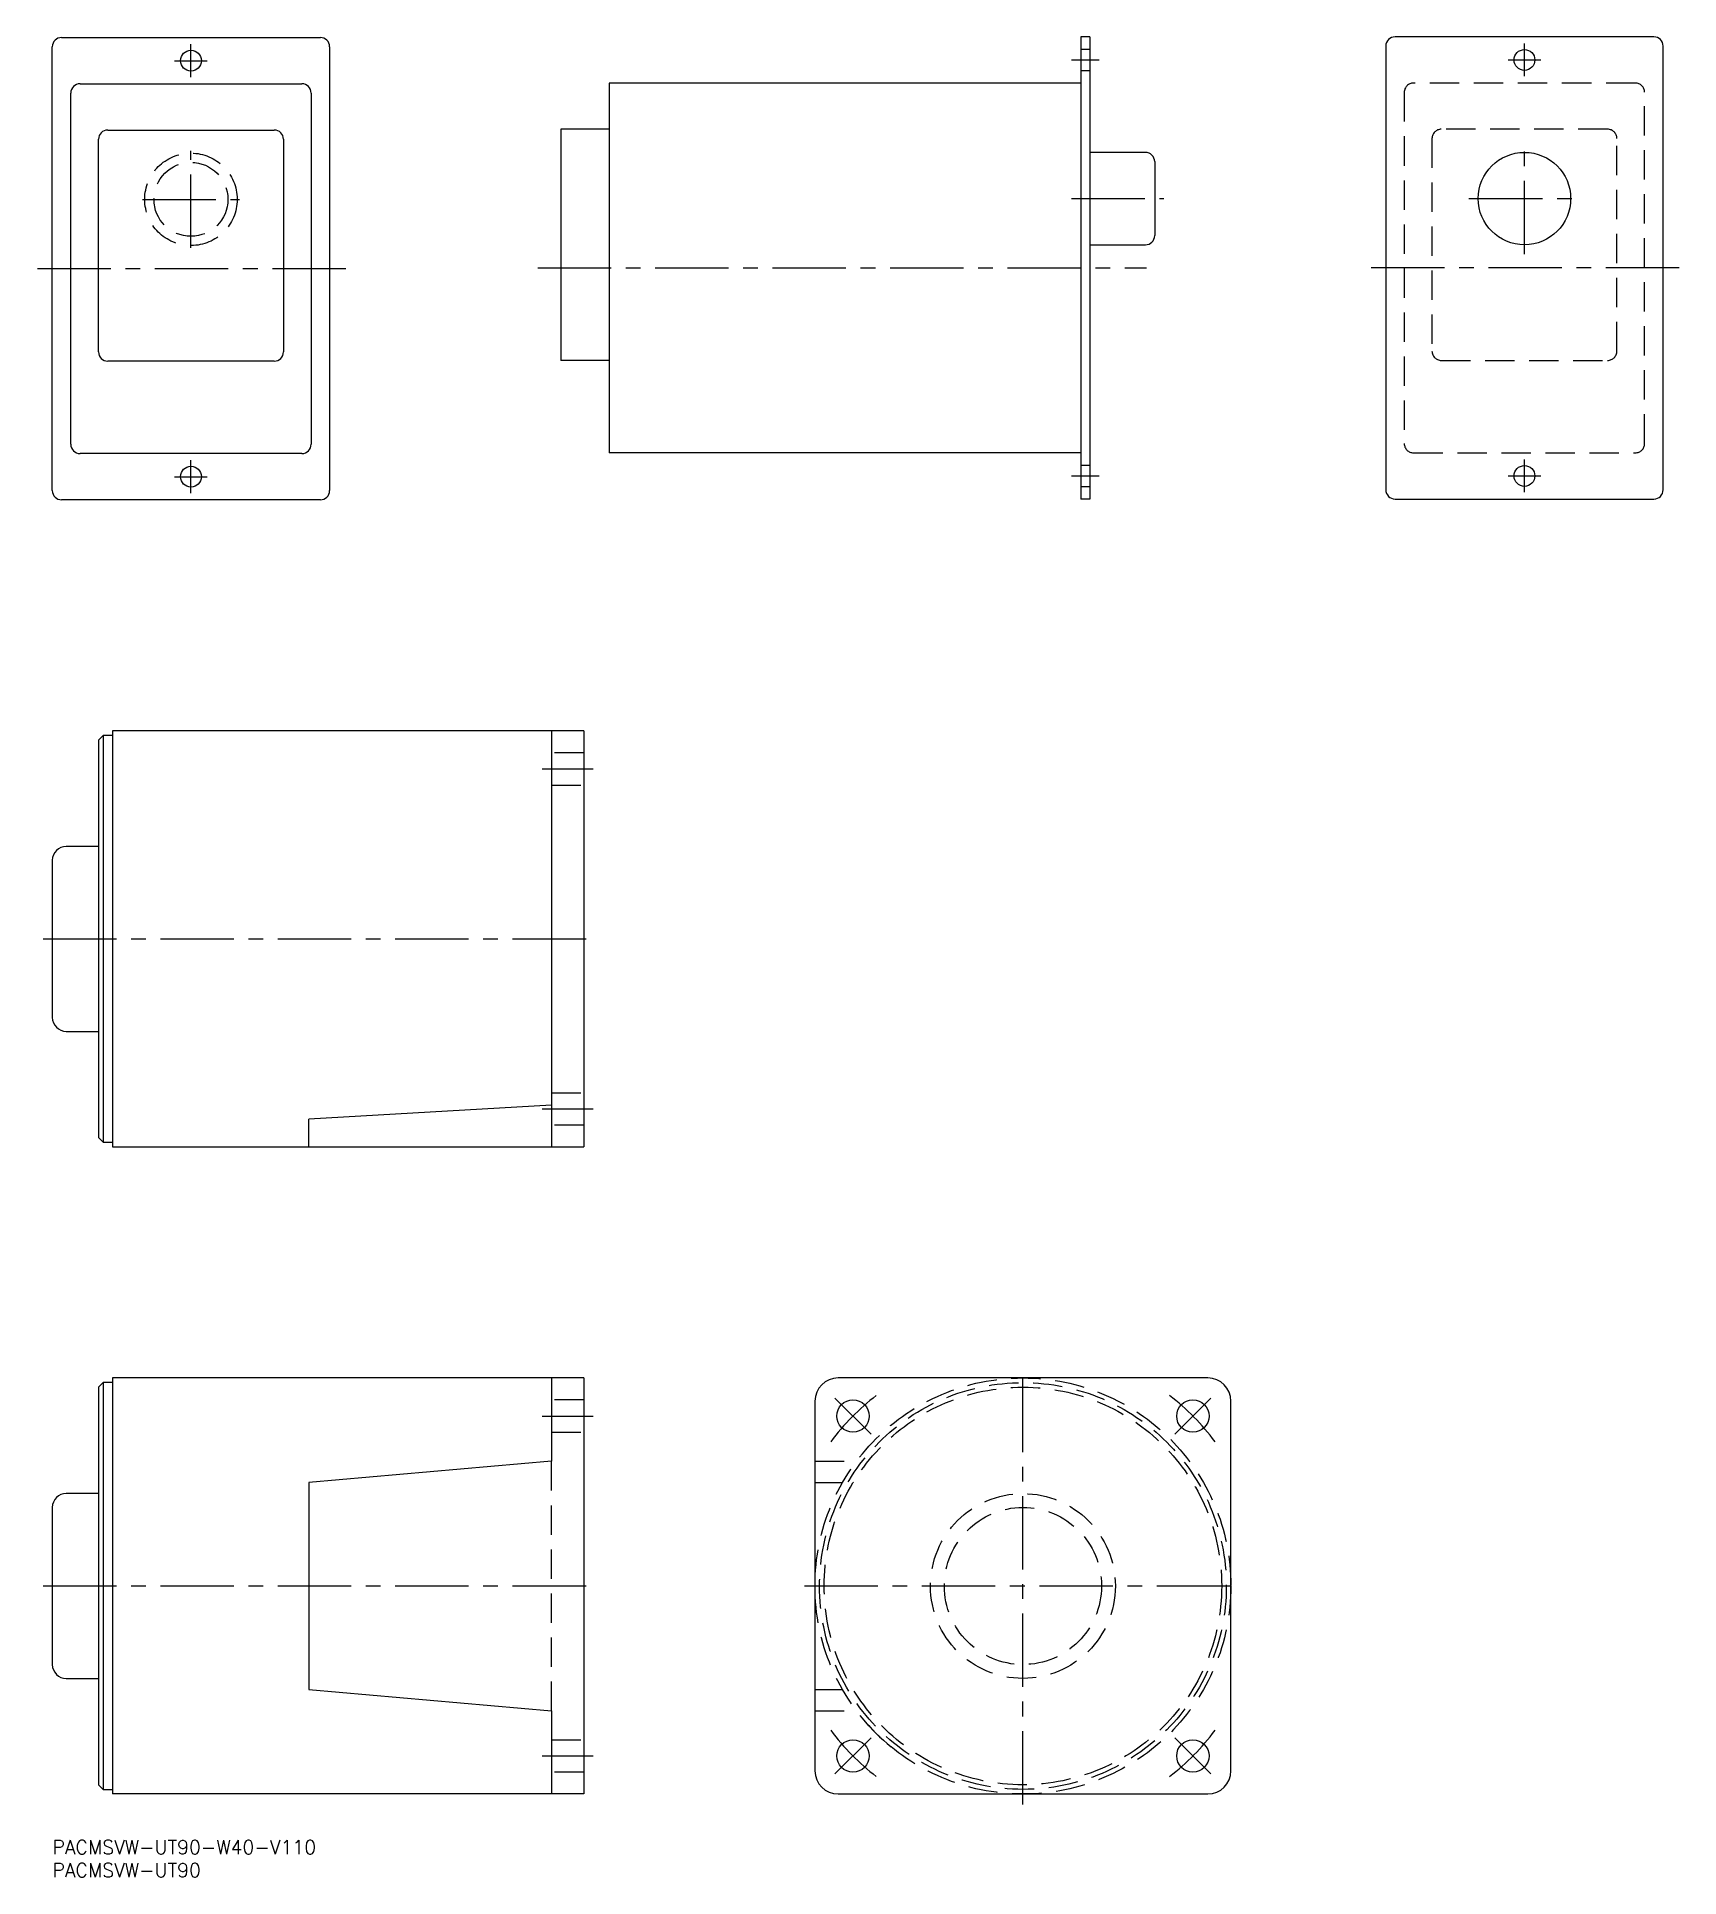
# Model space of a CAD drawing. Extents: x -3 to 352, y -8 to 390.
import ezdxf

# ---------------------------------------------------------------- set-up
doc = ezdxf.new("R2010")
doc.units = 0
doc.header["$LTSCALE"] = 0.5
doc.linetypes.add('CENTER', pattern=[50.8, 31.75, -6.35, 6.35, -6.35])
doc.linetypes.add('DASHED', pattern=[19.05, 12.7, -6.35])
for name, color, linetype in [('MSM_CENTER', 1, 'CENTER'), ('MSM_CONTINUOUS', 7, 'CONTINUOUS'), ('MSM_DASHED', 4, 'DASHED'), ('MSM_PART_NUMBER', 7, 'CONTINUOUS')]:
    doc.layers.add(name, color=color, linetype=linetype)
doc.styles.get("Standard").update_dxf_attribs({"font": 'txt.shx', "height": 3, "bigfont": 'bigfont.shx'})

msp = doc.modelspace()

# ---------------------------------------------------------------- linework, layer by layer
at = {"layer": 'MSM_CENTER'}
for p, q in [((30, 381.46), (30, 388.54)), ((318.5, 381.62), (318.5, 388.71)), ((26.46, 385), (33.54, 385)), ((220.5, 385.16), (226.5, 385.16)), ((314.96, 385.16), (322.04, 385.16)), ((318.5, 343.16), (318.5, 367.16)), ((30, 344.5), (30, 365.5)), ((19.5, 355), (40.5, 355)), ((220.5, 355.16), (240.5, 355.16)), ((306.5, 355.16), (330.5, 355.16)), ((63.48, 340), (-3.35, 340)), ((105.04, 340.16), (236.71, 340.16)), ((351.98, 340.16), (285.15, 340.16)), ((318.5, 291.62), (318.5, 298.71)), ((26.46, 295), (33.54, 295)), ((30, 291.46), (30, 298.54)), ((220.5, 295.16), (226.5, 295.16)), ((314.96, 295.16), (322.04, 295.16)), ((106, 231.77), (117, 231.77)), ((-2, 195), (117, 195)), ((106, 158.23), (117, 158.23)), ((210, 7.75), (210, 102.25)), ((177.13, 87.87), (169.33, 95.67)), ((242.87, 87.87), (250.67, 95.67)), ((106, 91.77), (117, 91.77)), ((-2, 55), (117, 55)), ((162.75, 55), (257.25, 55)), ((177.13, 22.13), (169.33, 14.33)), ((242.87, 22.13), (250.67, 14.33)), ((106, 18.23), (117, 18.23))]:
    msp.add_line(p, q, dxfattribs=at)
for start, end in [(127.591, 143.0968), (36.9032, 52.409), (216.9032, 232.409), (307.591, 323.0968)]:
    msp.add_arc((210, 55), 52, start, end, dxfattribs=at)
at = {"layer": 'MSM_CONTINUOUS'}
for p, q in [((0, 292), (0, 388)), ((2, 390), (58, 390)), ((60, 388), (60, 292)), ((224.5, 390.16), (222.5, 390.16)), ((222.5, 390.16), (222.5, 290.16)), ((224.5, 390.16), (224.5, 290.16)), ((288.5, 388.16), (288.5, 292.16)), ((346.5, 390.16), (290.5, 390.16)), ((348.5, 292.16), (348.5, 388.16)), ((6, 380), (54, 380)), ((120.5, 380.16), (120.5, 300.16)), ((222.5, 380.16), (120.5, 380.16)), ((4, 302), (4, 378)), ((56, 378), (56, 302)), ((10, 322), (10, 368)), ((12, 370), (48, 370)), ((50, 368), (50, 322)), ((110, 370.16), (110, 368.16)), ((120.5, 370.16), (110, 370.16)), ((110, 370.16), (110, 320.16)), ((236.5, 365.16), (224.5, 365.16)), ((238.5, 363.16), (238.5, 347.16)), ((224.5, 345.16), (236.5, 345.16)), ((48, 320), (12, 320)), ((120.5, 320.16), (110, 320.16)), ((54, 300), (6, 300)), ((222.5, 300.16), (120.5, 300.16)), ((58, 290), (2, 290)), ((224.5, 290.16), (222.5, 290.16)), ((290.5, 290.16), (346.5, 290.16)), ((11, 239), (10, 238)), ((11, 239), (11, 151)), ((13, 239), (11, 239)), ((115, 240), (13, 240)), ((13, 240), (13, 150)), ((108, 240), (108, 150)), ((115, 240), (115, 150)), ((10, 238), (10, 152)), ((0, 212), (0, 178)), ((10, 215), (3, 215)), ((3, 175), (10, 175)), ((108, 159), (55.5, 155.98)), ((55.5, 150), (55.5, 155.98)), ((10, 152), (11, 151)), ((11, 151), (13, 151)), ((13, 150), (115, 150)), ((115, 100), (13, 100)), ((13, 100), (13, 10)), ((108, 100), (108, 82)), ((115, 100), (115, 10)), ((250, 100), (170, 100)), ((11, 99), (10, 98)), ((10, 98), (10, 12)), ((13, 99), (11, 99)), ((11, 99), (11, 11)), ((165, 95), (165, 15)), ((255, 15), (255, 95)), ((108, 82), (55.5, 77.41)), ((55.5, 77.41), (55.5, 32.59)), ((0, 72), (0, 38)), ((10, 75), (3, 75)), ((3, 35), (10, 35)), ((55.5, 32.59), (108, 28)), ((108, 28), (108, 10)), ((10, 12), (11, 11)), ((11, 11), (13, 11)), ((115, 10), (13, 10)), ((170, 10), (250, 10))]:
    msp.add_line(p, q, dxfattribs=at)
for centre, radius in [((30, 385), 2.25), ((318.5, 385.16), 2.25), ((318.5, 355.16), 10), ((30, 295), 2.25), ((318.5, 295.16), 2.25), ((173.23, 91.77), 3.5), ((246.77, 91.77), 3.5), ((173.23, 18.23), 3.5), ((246.77, 18.23), 3.5)]:
    msp.add_circle(centre, radius, dxfattribs=at)
for centre, radius, start, end in [((2, 388), 2, 90, 180), ((58, 388), 2, 0, 90), ((290.5, 388.16), 2, 90, 180), ((346.5, 388.16), 2, 0, 90), ((6, 378), 2, 90, 180), ((54, 378), 2, 0, 90), ((12, 368), 2, 90, 180), ((48, 368), 2, 0, 90), ((236.5, 363.16), 2, 0, 90), ((236.5, 347.16), 2, 270, 0), ((12, 322), 2, 180, 270), ((48, 322), 2, 270, 0), ((6, 302), 2, 180, 270), ((54, 302), 2, 270, 0), ((2, 292), 2, 180, 270), ((58, 292), 2, 270, 0), ((290.5, 292.16), 2, 180, 270), ((346.5, 292.16), 2, 270, 0), ((3, 212), 3, 90, 180), ((3, 178), 3, 180, 270), ((170, 95), 5, 90, 180), ((250, 95), 5, 0, 90), ((3, 72), 3, 90, 180), ((3, 38), 3, 180, 270), ((210, 55), 45, 219.2884, 230.7116), ((170, 15), 5, 180, 270), ((250, 15), 5, 270, 0)]:
    msp.add_arc(centre, radius, start, end, dxfattribs=at)
at = {"layer": 'MSM_DASHED'}
for p, q in [((224.5, 387.41), (222.5, 387.41)), ((222.5, 382.91), (224.5, 382.91)), ((342.5, 380.16), (294.5, 380.16)), ((292.5, 378.16), (292.5, 302.16)), ((344.5, 302.16), (344.5, 378.16)), ((298.5, 368.16), (298.5, 322.16)), ((336.5, 370.16), (300.5, 370.16)), ((338.5, 322.16), (338.5, 368.16)), ((300.5, 320.16), (336.5, 320.16)), ((294.5, 300.16), (342.5, 300.16)), ((224.5, 297.41), (222.5, 297.41)), ((222.5, 292.91), (224.5, 292.91)), ((115, 235.27), (108, 235.27)), ((108, 228.27), (115, 228.27)), ((108, 161.73), (115, 161.73)), ((115, 154.73), (108, 154.73)), ((115, 95.27), (108, 95.27)), ((108, 88.27), (115, 88.27)), ((108, 28), (108, 82)), ((165, 82), (174, 82)), ((165, 77.41), (170.98, 77.41)), ((165, 32.59), (170.98, 32.59)), ((165, 28), (174, 28)), ((108, 21.73), (115, 21.73)), ((115, 14.73), (108, 14.73))]:
    msp.add_line(p, q, dxfattribs=at)
for centre, radius in [((30, 355), 10), ((30, 355), 8), ((210, 55), 45), ((210, 55), 44), ((210, 55), 43), ((210, 55), 20), ((210, 55), 17)]:
    msp.add_circle(centre, radius, dxfattribs=at)
for centre, start, end in [((294.5, 378.16), 90, 180), ((342.5, 378.16), 0, 90), ((300.5, 368.16), 90, 180), ((336.5, 368.16), 0, 90), ((300.5, 322.16), 180, 270), ((336.5, 322.16), 270, 0), ((294.5, 302.16), 180, 270), ((342.5, 302.16), 270, 0)]:
    msp.add_arc(centre, 2, start, end, dxfattribs=at)

# ---------------------------------------------------------------- texts
at = {"layer": 'MSM_PART_NUMBER'}
for s, p in [('PACMSVW-UT90-W40-V110', (0, -3)), ('PACMSVW-UT90', (0, -8))]:
    msp.add_text(s, height=3, dxfattribs=at).set_placement(p)

doc.saveas('drawing.dxf')
